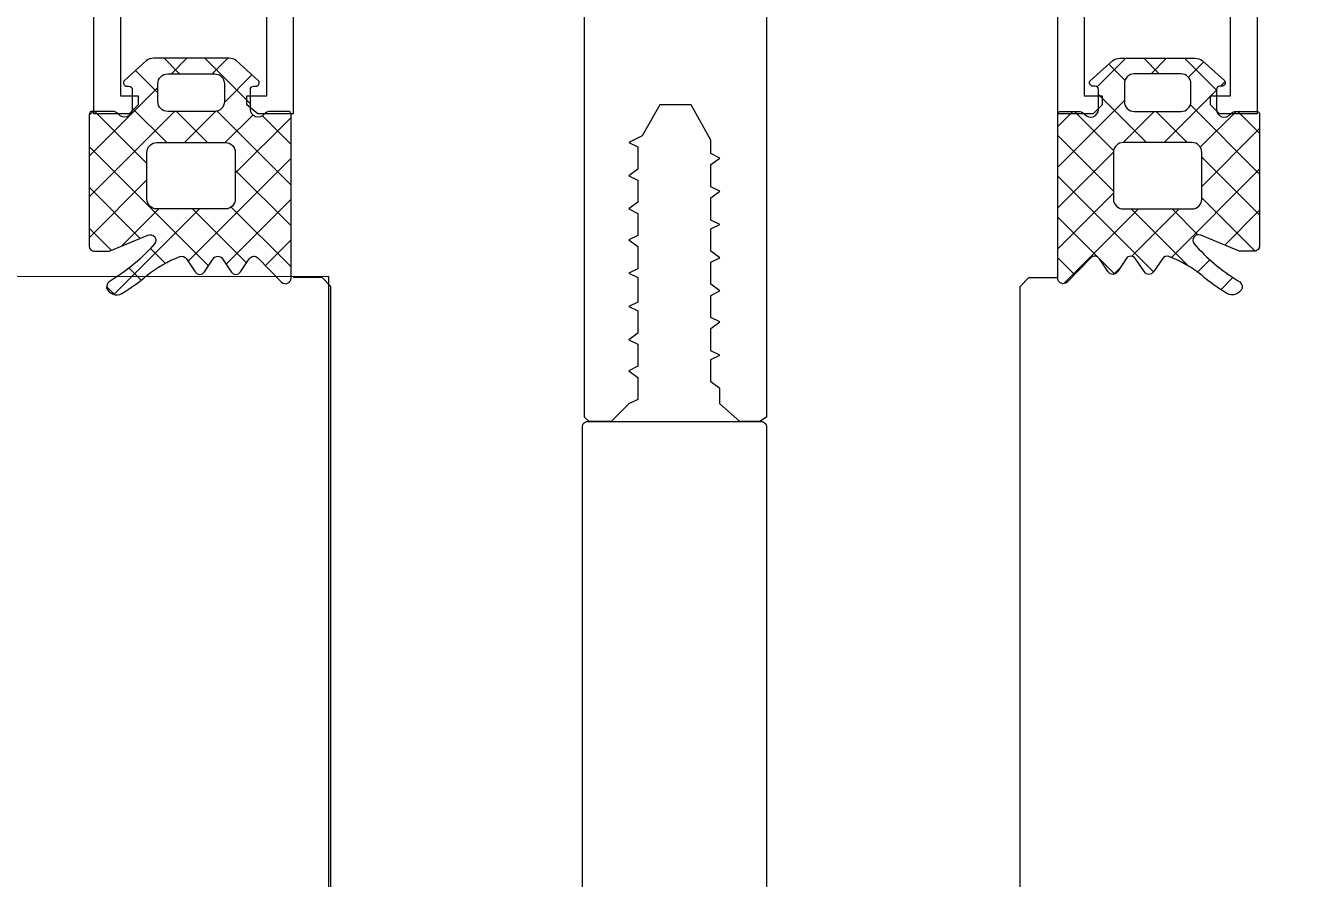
# Model space of a CAD drawing. Header units: millimetres. Extents: x 0 to 168960, y -92093 to 443706.
# Drawn here: x 42080 to 42150.2, y 99835.1 to 99882 of the extents above; entities that cross this region are included whole.
import ezdxf
from ezdxf.enums import TextEntityAlignment as Align

# ---------------------------------------------------------------- set-up
doc = ezdxf.new("R2018")
doc.units = ezdxf.units.MM
for name, color, linetype, lineweight in [('_0', 7, 'Continuous', 15), ('АР_Названия помещений', 124, 'Continuous', 5), ('АР_Номер помещения', 1, 'Continuous', 25), ('АР_Помещения_площадь', 19, 'Continuous', 9)]:
    doc.layers.add(name, color=color, linetype=linetype, lineweight=lineweight)
doc.styles.add('ISOCPEUR', font='isocpeur.ttf', dxfattribs={"height": 174.9999999999999})
doc.styles.get("Standard").update_dxf_attribs({"font": 'arial.ttf'})
pattern_1 = [(45, (-322291.2205625913, 48226.32366800668), (-1.122532015133644, 1.122532015133644), []), (135, (-322291.2205625913, 48226.32366800668), (-1.122532015133644, -1.122532015133644), [])]

# ---------------------------------------------------------------- blocks, each defined once
blk = doc.blocks.new('*U385')
h = blk.add_hatch()
h.set_pattern_fill('ANSI37', color=8, scale=0.5)
h.set_pattern_definition(pattern_1)
edge = h.paths.add_edge_path()
edge.add_line((10.79023061698535, -99.8463398774038), (9.827402811381035, -99.8463398774038))
edge.add_arc((9.827353505036273, -100.2729468438009), 0.4266069692464647, 89.99337787315255, 141.5327947363565)
edge.add_arc((9.159278332838504, -99.7420457966895), 0.4267278803356918, 179.9968157564979, 321.5207985382017, ccw=False)
edge.add_line((8.73255045316182, -99.74202208105999), (8.73255045316182, -98.6447030530835))
edge.add_arc((8.915382164131364, -98.64464496489491), 0.1828317201972572, 89.9817963424805, 180.0182036689174, ccw=False)
edge.add_line((8.915440252283588, -98.46181325392536), (9.037357698543929, -98.46181325392536))
edge.add_arc((9.037359480342431, -98.27892381899248), 0.1828894349415545, 269.9994417964374, 405.0108099441774)
edge.add_line((9.166657438559923, -98.14957706250425), (7.947420964483172, -97.05232004747086))
edge.add_arc((7.569773171618989, -97.56502995264539), 0.6367804192335582, 53.62567727297115, 90.95771440071873)
edge.add_line((7.559129710891284, -96.92833848964074), (3.413812517130282, -96.92833848964074))
edge.add_arc((3.403169056402577, -97.56502995264539), 0.6367804192335587, 89.04228559928126, 126.3743227270288)
edge.add_line((3.025521263538394, -97.05232004747086), (1.806284789461643, -98.14957706250425))
edge.add_arc((1.935582747679135, -98.27892381899248), 0.1828894349415473, 134.9891900558227, 270.0005582217977)
edge.add_line((1.935584529535845, -98.46181325392536), (2.05750197567977, -98.46181325392536))
edge.add_arc((2.057560063829448, -98.64464496489745), 0.1828317201997975, -0.018203668120008842, 90.01820365672108, ccw=False)
edge.add_line((2.240391774801537, -98.6447030530835), (2.240391774801537, -99.74202208105999))
edge.add_arc((1.813663895126781, -99.74204579668775), 0.426727880333761, -141.5207985389436, 0.003184243267412512, ccw=False)
edge.add_arc((1.14558872294661, -100.2729468437724), 0.4266069692179907, 38.46720526304514, 90.00662212947016)
edge.add_line((1.145539416582324, -99.8463398774038), (0.04828240151982754, -99.8463398774038))
edge.add_arc((0.0482243133119518, -100.0291715883759), 0.182831720199816, 89.98179632504078, 180.0182036681199)
edge.add_line((-0.1346073976601474, -100.029229676562), (-0.1346073976601474, -107.2226070491088))
edge.add_arc((0.1705737402505845, -107.2394296726541), 0.3056444463742738, 176.8448546711905, 269.9211253471)
edge.add_line((0.1701529833953828, -107.5450738294167), (0.9016576600843109, -107.5450738294167))
edge.add_arc((0.9017737024205454, -107.2410907811698), 0.3039830703958481, 269.9781279389543, 295.045197664035)
edge.add_line((1.030459788627923, -107.5164915769274), (3.103180398466066, -106.6630074411805))
edge.add_arc((3.232049262619832, -106.9391884143617), 0.3047673113960419, -39.6300021498775, 115.0142375502665, ccw=False)
edge.add_arc((-4.075966076926756, -100.6398400448609), 9.952967568172934, 301.18716960640904, 319.2740031722098, ccw=False)
edge.add_arc((1.225010332126755, -109.5267269013507), 0.4002801790656269, 111.542123779783, 188.4578762277708)
edge.add_arc((1.380999980752339, -109.3441551556855), 0.6024183835417841, 203.6278434001353, 297.8806416241382)
edge.add_arc((-4.065045188760012, -100.4636163512806), 11.01872594920455, 301.3201823273193, 310.1217782709637)
edge.add_arc((6.938780977432337, -113.5663040592784), 6.091684827123482, 109.9917412032284, 129.8472067046495, ccw=False)
edge.add_arc((4.964528358362918, -108.1265279880014), 0.3047655738155237, 34.3369610768043, 110.8355556520319, ccw=False)
edge.add_line((5.216183836397249, -107.9546222715217), (5.703853620856535, -108.6861889611537))
edge.add_arc((5.955507923848927, -108.5142457139227), 0.3047857747384424, 214.3429114746995, 325.6570885253005)
edge.add_line((6.207162226841319, -108.6861889611537), (6.694832011300605, -107.9546222715217))
edge.add_arc((6.946486314292997, -108.1265655187599), 0.3047857747425471, 34.34291147582883, 145.6570885241712, ccw=False)
edge.add_line((7.198140617285389, -107.9546222715217), (7.685872414731421, -108.6861889611537))
edge.add_arc((7.937526717718842, -108.5142457139009), 0.304785774746652, 214.3429114786147, 325.6570885246984)
edge.add_line((8.189181020716205, -108.6861889611391), (8.67685080517549, -107.9546222715071))
edge.add_arc((8.9285327256135, -108.1266089951924), 0.3048331054845687, 45.00817742601299, 145.6532697416135, ccw=False)
edge.add_line((9.144051515555475, -107.9110286774885), (10.45265056542121, -109.2425545959704))
edge.add_arc((10.66817953156128, -109.0269962775285), 0.3048247429177994, 225.0039012122863, 359.97312659816)
edge.add_line((10.9730042409501, -109.0271392492723), (10.9730042409501, -100.029229676562))
edge.add_arc((10.7901725299782, -100.0291715883761), 0.1828317201996189, 359.9817963319379, 449.9817967013221)
edge = h.paths.add_edge_path(flags=16)
edge.add_line((4.189672160311602, -97.78176061244449), (6.764409373165108, -97.78176061244449))
edge.add_arc((6.764409373165108, -98.32325800741091), 0.5414973949664272, 0, 90, ccw=False)
edge.add_line((7.305906768131536, -98.32325800741091), (7.305906768131536, -99.3129838273162))
edge.add_arc((6.764409373165108, -99.3129838273162), 0.5414973949664272, -90, 0, ccw=False)
edge.add_line((6.764409373165108, -99.85448122228263), (4.189672160311602, -99.85448122228263))
edge.add_arc((4.189672160311602, -99.3129838273162), 0.5414973949664272, 180, 270, ccw=False)
edge.add_line((3.648174765345175, -99.3129838273162), (3.648174765345175, -98.32325800741091))
edge.add_arc((4.189672160311602, -98.32325800741091), 0.5414973949664272, 90, 180, ccw=False)
edge = h.paths.add_edge_path(flags=16)
edge.add_line((3.589557573723141, -101.5613874808332), (7.364523959695362, -101.5613874808332))
edge.add_arc((7.364523959695362, -102.1028848757996), 0.5414973949664272, 0, 90, ccw=False)
edge.add_line((7.906021354661789, -102.1028848757996), (7.906021354661789, -104.6775995081407))
edge.add_arc((7.364523959695362, -104.6775995081407), 0.5414973949664272, -90, 0, ccw=False)
edge.add_line((7.364523959695362, -105.2190969031071), (3.589557573723141, -105.2190969031071))
edge.add_arc((3.589557573723141, -104.6775995081407), 0.5414973949664272, 180, 270, ccw=False)
edge.add_line((3.048060178756714, -104.6775995081407), (3.048060178756714, -102.1028848757996))
edge.add_arc((3.589557573723141, -102.1028848757996), 0.5414973949664272, 90, 180, ccw=False)
h = blk.add_hatch()
h.set_pattern_fill('ANSI37', color=8, scale=0.5)
h.set_pattern_definition(pattern_1)
edge = h.paths.add_edge_path()
edge.add_line((53.31982415047241, -99.8463398774038), (54.28265195607673, -99.8463398774038))
edge.add_arc((54.2827012624215, -100.2729468438009), 0.4266069692464647, 38.46720526364368, 90.00662212684767, ccw=False)
edge.add_arc((54.95077643461926, -99.7420457966895), 0.4267278803356918, 218.4792014617983, 360.0031842435021)
edge.add_line((55.37750431429595, -99.74202208105999), (55.37750431429595, -98.6447030530835))
edge.add_arc((55.1946726033264, -98.64464496489491), 0.182831720197259, 359.9817963310826, 450.0182036575189)
edge.add_line((55.19461451517418, -98.46181325392536), (55.07269706891384, -98.46181325392536))
edge.add_arc((55.07269528711534, -98.27892381899248), 0.1828894349415545, 134.9891900558226, 270.00055820356255, ccw=False)
edge.add_line((54.94339732889785, -98.14957706250425), (56.1626338029746, -97.05232004747086))
edge.add_arc((56.54028159583878, -97.56502995264539), 0.6367804192335572, 89.04228559928112, 126.3743227270287, ccw=False)
edge.add_line((56.55092505656648, -96.92833848964074), (60.69624225032749, -96.92833848964074))
edge.add_arc((60.70688571105519, -97.56502995264539), 0.6367804192335587, 53.62567727297119, 90.95771440071888, ccw=False)
edge.add_line((61.08453350391937, -97.05232004747086), (62.30376997799613, -98.14957706250425))
edge.add_arc((62.17447201977863, -98.27892381899248), 0.182889434941547, -90.00055822179792, 45.010809944177424, ccw=False)
edge.add_line((62.17447023792192, -98.46181325392536), (62.052552791778, -98.46181325392536))
edge.add_arc((62.05249470362832, -98.64464496489745), 0.1828317201997975, 89.98179634327853, 180.0182036681199)
edge.add_line((61.86966299265623, -98.6447030530835), (61.86966299265623, -99.74202208105999))
edge.add_arc((62.29639087233099, -99.74204579668775), 0.4267278803337618, 179.9968157567326, 321.5207985389436)
edge.add_arc((62.96446604451116, -100.2729468437724), 0.4266069692179885, 89.99337787052951, 141.5327947369546, ccw=False)
edge.add_line((62.96451535087544, -99.8463398774038), (64.06177236593794, -99.8463398774038))
edge.add_arc((64.06183045414582, -100.0291715883759), 0.182831720199816, -0.018203668120008842, 90.01820367496038, ccw=False)
edge.add_line((64.24466216511792, -100.029229676562), (64.24466216511792, -107.2226070491088))
edge.add_arc((63.93948102720719, -107.2394296726541), 0.3056444463742711, -89.92112534710043, 3.155145328809624, ccw=False)
edge.add_line((63.93990178406239, -107.5450738294167), (63.20839710737346, -107.5450738294167))
edge.add_arc((63.20828106503722, -107.2410907811698), 0.3039830703958481, 244.9548023359656, 270.02187206104634, ccw=False)
edge.add_line((63.07959497882985, -107.5164915769274), (61.0068743689917, -106.6630074411805))
edge.add_arc((60.87800550483794, -106.9391884143617), 0.3047673113960417, 64.9857624497336, 219.6300021498775)
edge.add_arc((68.18602084438453, -100.6398400448609), 9.952967568172939, 220.7259968277902, 238.8128303935909)
edge.add_arc((62.88504443533101, -109.5267269013507), 0.4002801790656279, -8.457876227770726, 68.45787622021669, ccw=False)
edge.add_arc((62.72905478670543, -109.3441551556855), 0.6024183835417811, 242.1193583758615, 336.3721565998646, ccw=False)
edge.add_arc((68.17509995621778, -100.4636163512806), 11.01872594920455, 229.8782217290363, 238.6798176726807, ccw=False)
edge.add_arc((57.17127379002543, -113.5663040592784), 6.091684827123482, 50.15279329535047, 70.00825879677166)
edge.add_arc((59.14552640909485, -108.1265279880014), 0.3047655738155243, 69.16444434796782, 145.6630389231955)
edge.add_line((58.89387093106052, -107.9546222715217), (58.40620114660123, -108.6861889611537))
edge.add_arc((58.15454684360884, -108.5142457139227), 0.3047857747384424, 214.3429114746995, 325.65708852530054, ccw=False)
edge.add_line((57.90289254061645, -108.6861889611537), (57.41522275615716, -107.9546222715217))
edge.add_arc((57.16356845316477, -108.1265655187599), 0.3047857747425471, 34.3429114758288, 145.6570885241712)
edge.add_line((56.91191415017238, -107.9546222715217), (56.42418235272635, -108.6861889611537))
edge.add_arc((56.17252804973893, -108.5142457139009), 0.3047857747466498, 214.3429114753013, 325.657088521385, ccw=False)
edge.add_line((55.92087374674156, -108.6861889611391), (55.43320396228228, -107.9546222715071))
edge.add_arc((55.18152204184427, -108.1266089951924), 0.3048331054845687, 34.34673025838646, 134.991822573987)
edge.add_line((54.96600325190229, -107.9110286774885), (53.65740420203656, -109.2425545959704))
edge.add_arc((53.44187523589649, -109.0269962775285), 0.3048247429178019, 180.02687340184, 314.99609878771423, ccw=False)
edge.add_line((53.13705052650766, -109.0271392492723), (53.13705052650766, -100.029229676562))
edge.add_arc((53.31988223747957, -100.0291715883761), 0.1828317201996171, 90.01820329867729, 180.0182036680621, ccw=False)
edge = h.paths.add_edge_path(flags=16)
edge.add_line((59.92038260714617, -97.78176061244449), (57.34564539429266, -97.78176061244449))
edge.add_arc((57.34564539429266, -98.32325800741091), 0.5414973949664272, 90, 180)
edge.add_line((56.80414799932623, -98.32325800741091), (56.80414799932623, -99.3129838273162))
edge.add_arc((57.34564539429266, -99.3129838273162), 0.5414973949664272, 180, 270)
edge.add_line((57.34564539429266, -99.85448122228263), (59.92038260714617, -99.85448122228263))
edge.add_arc((59.92038260714617, -99.3129838273162), 0.5414973949664272, 270, 360)
edge.add_line((60.46188000211259, -99.3129838273162), (60.46188000211259, -98.32325800741091))
edge.add_arc((59.92038260714617, -98.32325800741091), 0.5414973949664272, 0, 90)
edge = h.paths.add_edge_path(flags=16)
edge.add_line((60.52049719373463, -101.5613874808332), (56.74553080776241, -101.5613874808332))
edge.add_arc((56.74553080776241, -102.1028848757996), 0.5414973949664272, 90, 180)
edge.add_line((56.20403341279598, -102.1028848757996), (56.20403341279598, -104.6775995081407))
edge.add_arc((56.74553080776241, -104.6775995081407), 0.5414973949664272, 180, 270)
edge.add_line((56.74553080776241, -105.2190969031071), (60.52049719373463, -105.2190969031071))
edge.add_arc((60.52049719373463, -104.6775995081407), 0.5414973949664272, 270, 360)
edge.add_line((61.06199458870105, -104.6775995081407), (61.06199458870105, -102.1028848757996))
edge.add_arc((60.52049719373463, -102.1028848757996), 0.5414973949664272, 0, 90)
at = {"color": 8, "lineweight": 0, "ltscale": 100, "transparency": 33554687}
for points in [[(0, -0.9754015818616608), (0, -99.97639866839745), (2.072658596909605, -99.97639866839745), (2.56032838136889, -99.48872888393817), (2.56032838136889, -99.00099708653579), (1.463009353377856, -99.00099708653579), (1.463009353377856, -94.00219575699884)], [(9.50993287464371, -94.00219575699884), (9.50993287464371, -99.00099708653579), (8.5345312927966, -99.00099708653579), (8.5345312927966, -99.48872888393817), (9.022201077255886, -99.97639866839745), (10.9730042409501, -99.97639866839745), (10.9730042409501, -94.00219575699884)], [(26.99526733113453, -86.93067381762376), (26.99526733113453, -116.6797089155589), (27.36101966944989, -116.9236058207316), (28.45833869744092, -116.9236058207316), (29.55559571244521, -115.9482042388699), (29.55559571244521, -115.0947821160662), (30.04332750989124, -114.7290297777217), (30.04332750989124, -113.5097312906873), (29.55559571244521, -113.2658963984577), (30.04332750989124, -113.0220615062281), (30.04332750989124, -111.8028870450798), (29.55559571244521, -111.4371347067354), (30.04332750989124, -111.1932378015626), (30.04332750989124, -109.9740013274713), (29.55559571244521, -109.7301664352417), (30.04332750989124, -109.3644140968972), (30.04332750989124, -108.1451776228059), (29.55559571244521, -107.9013427305763), (30.04332750989124, -107.5355283792887), (30.04332750989124, -106.3163539181405), (29.55559571244521, -106.0725190259109), (30.04332750989124, -105.8286841336812), (30.04332750989124, -104.6094476595899), (29.55559571244521, -104.2436333083024), (30.04332750989124, -103.9997984160727), (30.04332750989124, -102.7806239549245), (29.55559571244521, -102.4148716165801), (30.04332750989124, -102.1709747114073), (30.04332750989124, -101.4394080217753), (31.14058452489553, -99.48872888393817), (32.84755279641831, -99.48872888393817), (33.82289236533688, -101.1955731295457), (34.55445905495435, -101.5613874808332), (34.06672725756653, -101.8052223730629), (34.06672725756653, -103.0244588471542), (34.55445905495435, -103.3902111854986), (34.06672725756653, -103.6340460777283), (34.06672725756653, -104.8532825518196), (34.55445905495435, -105.219034890164), (34.06672725756653, -105.4629317953368), (34.06672725756653, -106.682106256485), (34.55445905495435, -106.9259411487146), (34.06672725756653, -107.2916934870591), (34.06672725756653, -108.5109919740935), (34.55445905495435, -108.7548268663231), (34.06672725756653, -108.9986617585528), (34.06672725756653, -110.3397536658158), (34.55445905495435, -110.5835885580454), (34.06672725756653, -110.8274854632182), (34.06672725756653, -112.0467219373095), (34.55445905495435, -112.4124742756539), (34.06672725756653, -112.6563091678836), (34.06672725756653, -113.8755456419749), (34.55445905495435, -114.1193805342045), (34.06672725756653, -114.4851948854921), (34.06672725756653, -115.7043693466403), (34.55445905495435, -115.9482042388699), (35.52979862387292, -116.9236058207316), (36.74903509794967, -116.9236058207316), (36.99286999017932, -116.6797089155589), (36.99286999017932, -86.93067381762376)], [(53.01513308036374, -94.00219575699884), (53.01513308036374, -99.97639866839745), (54.96587423112942, -99.97639866839745), (55.57552347466117, -99.48872888393817), (55.57552347466117, -99.00099708653579), (54.47820444667013, -99.00099708653579), (54.47820444667013, -94.00219575699884)], [(62.52506595494924, -94.00219575699884), (62.52506595494924, -99.00099708653579), (61.54972638603067, -99.00099708653579), (61.54972638603067, -99.48872888393817), (62.03739617048996, -99.97639866839745), (63.98813732125564, -99.97639866839745), (63.98813732125564, -0.9754015818616608)], [(-0.1346073976601474, -100.029229676562), (-0.1346073976601474, -100.029229676562)], [(10.9730042409501, -100.029229676562), (10.9730042409501, -100.029229676562)], [(12.55799305340042, -150.942303905962), (13.04566283785971, -150.4546341215027), (13.04566283785971, -109.4863315430121), (12.55799305340042, -108.9986617585528), (10.9730042409501, -108.9986617585528)], [(51.43014426791342, -150.942303905962), (50.94247448345413, -150.4546341215027), (50.94247448345413, -109.4863315430121), (51.43014426791342, -108.9986617585528), (53.01513308036374, -108.9986617585528)]]:
    blk.add_lwpolyline(points, dxfattribs=at)
for points in [[(10.79023061698535, -99.8463398774038), (9.827402811381035, -99.8463398774038, 0.2287523810762611), (9.49333546042908, -100.0075689018267, -0.7101639231358212), (8.73255045316182, -99.74202208105999), (8.73255045316182, -98.6447030530835, -0.4143996870914876), (8.915440252283588, -98.46181325392536), (9.037357698543929, -98.46181325392536, 0.6682503890445888), (9.166657438559923, -98.14957706250425), (7.947420964483172, -97.05232004747086, 0.1643479059441302), (7.559129710891284, -96.92833848964074), (3.413812517130282, -96.92833848964074, 0.1643479059441302), (3.025521263538394, -97.05232004747086), (1.806284789461643, -98.14957706250425, 0.6682503891596868), (1.935584529535845, -98.46181325392536), (2.05750197567977, -98.46181325392536, -0.4143996870833266), (2.240391774801537, -98.6447030530835), (2.240391774801537, -99.74202208105999, -0.7101639231391418), (1.479606767534278, -100.0075689018195, 0.2287523810910513), (1.145539416582324, -99.8463398774038), (0.04828240151982754, -99.8463398774038, 0.4143996871765861), (-0.1346073976601474, -100.029229676562), (-0.1346073976601474, -107.2226070491088, 0.4300281847644905), (0.1701529833953828, -107.5450738294167), (0.9016576600843109, -107.5450738294167, 0.1098139781175365), (1.030459788627923, -107.5164915769274), (3.103180398466066, -106.6630074411805, -0.8000358277039689), (3.466774755099323, -107.1335773473693, -0.07908294790216032), (1.078033386787865, -109.1544071472526, 0.3488032577412263), (0.8290834940853529, -109.5856010100179, 0.4361245879823007), (1.662709607509896, -109.8766470288829, 0.03842309887939363), (3.035579730931204, -108.8893772838928, -0.08685322061285544), (4.856127201928757, -107.8416925192359, -0.3467629046601076), (5.216183836397249, -107.9546222715217), (5.703853620856535, -108.6861889611537, 0.5278770357902526), (6.207162226841319, -108.6861889611537), (6.694832011300605, -107.9546222715217, -0.5278770357776507), (7.198140617285389, -107.9546222715217), (7.685872414731421, -108.6861889611537, 0.5278770357650493), (8.189181020716205, -108.6861889611391), (8.67685080517549, -107.9546222715071, -0.4697389635461835), (9.144051515555475, -107.9110286774885), (10.45265056542121, -109.2425545959704, 0.667984424932516), (10.9730042409501, -109.0271392492723), (10.9730042409501, -100.029229676562, 0.4142135642613711)], [(53.31982415047241, -99.8463398774038), (54.28265195607673, -99.8463398774038, -0.2287523810762611), (54.61671930702869, -100.0075689018267, 0.7101639231358212), (55.37750431429595, -99.74202208105999), (55.37750431429595, -98.6447030530835, 0.4143996870914876), (55.19461451517418, -98.46181325392536), (55.07269706891384, -98.46181325392536, -0.6682503890445888), (54.94339732889785, -98.14957706250425), (56.1626338029746, -97.05232004747086, -0.1643479059441302), (56.55092505656648, -96.92833848964074), (60.69624225032749, -96.92833848964074, -0.1643479059441302), (61.08453350391937, -97.05232004747086), (62.30376997799613, -98.14957706250425, -0.6682503891596868), (62.17447023792192, -98.46181325392536), (62.052552791778, -98.46181325392536, 0.4143996870833266), (61.86966299265623, -98.6447030530835), (61.86966299265623, -99.74202208105999, 0.7101639231391418), (62.63044799992349, -100.0075689018195, -0.2287523810910513), (62.96451535087544, -99.8463398774038), (64.06177236593794, -99.8463398774038, -0.4143996871765861), (64.24466216511792, -100.029229676562), (64.24466216511792, -107.2226070491088, -0.4300281847644905), (63.93990178406239, -107.5450738294167), (63.20839710737346, -107.5450738294167, -0.1098139781175365), (63.07959497882985, -107.5164915769274), (61.0068743689917, -106.6630074411805, 0.8000358277039689), (60.64328001235845, -107.1335773473693, 0.07908294790216032), (63.0320213806699, -109.1544071472526, -0.3488032577412263), (63.28097127337242, -109.5856010100179, -0.4361245879823007), (62.44734515994787, -109.8766470288829, -0.03842309887939363), (61.07447503652656, -108.8893772838928, 0.08685322061285544), (59.25392756552901, -107.8416925192359, 0.3467629046601076), (58.89387093106052, -107.9546222715217), (58.40620114660123, -108.6861889611537, -0.5278770357902526), (57.90289254061645, -108.6861889611537), (57.41522275615716, -107.9546222715217, 0.5278770357776507), (56.91191415017238, -107.9546222715217), (56.42418235272635, -108.6861889611537, -0.5278770357650493), (55.92087374674156, -108.6861889611391), (55.43320396228228, -107.9546222715071, 0.4697389635461835), (54.96600325190229, -107.9110286774885), (53.65740420203656, -109.2425545959704, -0.667984424932516), (53.13705052650766, -109.0271392492723), (53.13705052650766, -100.029229676562, -0.4142135642613711)]]:
    blk.add_lwpolyline(points, format="xyb", close=True, dxfattribs=at)
at = {"color": 8}
for points in [[(4.189672160311602, -97.78176061244449), (6.764409373165108, -97.78176061244449, -0.414213562373095), (7.305906768131536, -98.32325800741091), (7.305906768131536, -99.3129838273162, -0.414213562373095), (6.764409373165108, -99.85448122228263), (4.189672160311602, -99.85448122228263, -0.414213562373095), (3.648174765345175, -99.3129838273162), (3.648174765345175, -98.32325800741091, -0.414213562373095)], [(59.92038260714617, -97.78176061244449), (57.34564539429266, -97.78176061244449, 0.414213562373095), (56.80414799932623, -98.32325800741091), (56.80414799932623, -99.3129838273162, 0.414213562373095), (57.34564539429266, -99.85448122228263), (59.92038260714617, -99.85448122228263, 0.414213562373095), (60.46188000211259, -99.3129838273162), (60.46188000211259, -98.32325800741091, 0.414213562373095)], [(3.589557573723141, -101.5613874808332), (7.364523959695362, -101.5613874808332, -0.414213562373095), (7.906021354661789, -102.1028848757996), (7.906021354661789, -104.6775995081407, -0.414213562373095), (7.364523959695362, -105.2190969031071), (3.589557573723141, -105.2190969031071, -0.414213562373095), (3.048060178756714, -104.6775995081407), (3.048060178756714, -102.1028848757996, -0.414213562373095)], [(60.52049719373463, -101.5613874808332), (56.74553080776241, -101.5613874808332, 0.414213562373095), (56.20403341279598, -102.1028848757996), (56.20403341279598, -104.6775995081407, 0.414213562373095), (56.74553080776241, -105.2190969031071), (60.52049719373463, -105.2190969031071, 0.414213562373095), (61.06199458870105, -104.6775995081407), (61.06199458870105, -102.1028848757996, 0.414213562373095)]]:
    blk.add_lwpolyline(points, format="xyb", close=True, dxfattribs=at)
blk.add_lwpolyline([(51.06439192953985, -150.9423039060657), (51.06439192953985, -108.9423039060657), (588.4676940328786, -108.9702494608657), (588.4676940328786, -150.9702494608658)], close=True, dxfattribs=at)
at = {"color": 8, "lineweight": 0, "ltscale": 100, "transparency": 33554687}
for points in [[(28.94340621674201, -146.5691745896911, -1.575399656426527e-05), (31.322161152435, -144.1929631081148, -0.4398191101055806)], [(32.78789361490635, -144.1929631081148, -1.575399656426528e-05), (35.16664855059935, -146.5691745896911, -0.2080566110632873)], [(37.11482973297825, -150.3936753890375), (37.11478743620683, -117.2488658651346, 0.5239329190821609), (36.74903509789146, -116.9236058207316), (35.65171606990043, -116.9236058207316), (28.45833869744092, -116.9236058207316), (27.36101966944989, -116.9236058207316, 0.5239329190821609), (26.99526733113453, -117.2488658651346), (26.9952250343631, -150.3936753890375, 0.4143255057077639)]]:
    blk.add_lwpolyline(points, format="xyb", dxfattribs=at)
blk.add_arc((0.1701529833953828, -107.2403134427659), 0.304760386648688, 179.9890271280254, 270.0107304840479, dxfattribs=at)
blk = doc.blocks.new('*U291')
at = {"color": 8, "style": 'ISOCPEUR', "width": 0.7, "flags": 1}
blk.add_attdef('КАТЕГОРИЯ', (-499.1655280450395, -2092.186355050572), '', height=250, dxfattribs=at)
at = {"layer": 'АР_Номер помещения', "color": 8, "style": 'ISOCPEUR', "width": 0.7}
blk.add_attdef('НОМЕР_ПОМЕЩЕНИЯ', text='', height=300, dxfattribs=at).set_placement((-12939.95741051767, 2669.743314099231), align=Align.MIDDLE_CENTER)
at = {"layer": 'АР_Помещения_площадь', "color": 8, "style": 'ISOCPEUR', "width": 0.7}
blk.add_attdef('ПЛОЩАДЬ_ПОМЕЩЕНИЯ', text='', height=200, dxfattribs=at).set_placement((-4655.071252544483, 1558.158826242214), align=Align.MIDDLE_RIGHT)
at = {"layer": 'АР_Помещения_площадь', "color": 8, "lineweight": 30, "width": 0.7, "flags": 104}
blk.add_attdef('ИМЯ_ПОМЕЩЕНИЯ', text='', height=100, dxfattribs=at).set_placement((157.6277002443094, 1217.141369806137), align=Align.MIDDLE_CENTER)
blk = doc.blocks.new('*U289')
at = {"color": 8, "style": 'ISOCPEUR', "width": 0.7, "flags": 1}
blk.add_attdef('КАТЕГОРИЯ', (-499.1655280450395, -2092.186355050572), '', height=250, dxfattribs=at)
at = {"layer": 'АР_Номер помещения', "color": 8, "style": 'ISOCPEUR', "width": 0.7}
blk.add_attdef('НОМЕР_ПОМЕЩЕНИЯ', text='', height=300, dxfattribs=at).set_placement((-19098.69193011436, 1732.73114889554), align=Align.MIDDLE_CENTER)
at = {"layer": 'АР_Помещения_площадь', "color": 8, "lineweight": 30, "width": 0.7, "flags": 104}
blk.add_attdef('ИМЯ_ПОМЕЩЕНИЯ', text='', height=100, dxfattribs=at).set_placement((157.6277002443094, 1217.141369806137), align=Align.MIDDLE_CENTER)
at = {"layer": 'АР_Помещения_площадь', "color": 8, "style": 'ISOCPEUR', "width": 0.7}
blk.add_attdef('ПЛОЩАДЬ_ПОМЕЩЕНИЯ', text='', height=200, dxfattribs=at).set_placement((-16823.80577213826, 938.1588262422138), align=Align.MIDDLE_RIGHT)
blk = doc.blocks.new('*U266')
at = {"color": 8, "style": 'ISOCPEUR', "width": 0.7, "flags": 1}
blk.add_attdef('КАТЕГОРИЯ', (-499.1655280450395, -2092.186355050572), '', height=250, dxfattribs=at)
at = {"layer": 'АР_Номер помещения', "color": 8, "style": 'ISOCPEUR', "width": 0.7}
blk.add_attdef('НОМЕР_ПОМЕЩЕНИЯ', text='', height=300, dxfattribs=at).set_placement((-20638.74293037486, 1708.778495945087), align=Align.MIDDLE_CENTER)
at = {"layer": 'АР_Помещения_площадь', "color": 8, "lineweight": 30, "width": 0.7, "flags": 104}
blk.add_attdef('ИМЯ_ПОМЕЩЕНИЯ', text='', height=100, dxfattribs=at).set_placement((157.6277002443094, 1217.141369806137), align=Align.MIDDLE_CENTER)
at = {"layer": 'АР_Помещения_площадь', "color": 8, "style": 'ISOCPEUR', "width": 0.7}
blk.add_attdef('ПЛОЩАДЬ_ПОМЕЩЕНИЯ', text='', height=200, dxfattribs=at).set_placement((-11185.60745293347, -2360.518803188244), align=Align.MIDDLE_RIGHT)
blk = doc.blocks.new('*U246')
at = {"color": 8, "style": 'ISOCPEUR', "width": 0.7, "flags": 1}
blk.add_attdef('КАТЕГОРИЯ', (-499.1655280450395, -2092.186355050572), '', height=250, dxfattribs=at)
at = {"layer": 'АР_Номер помещения', "color": 8, "style": 'ISOCPEUR', "width": 0.7}
blk.add_attdef('НОМЕР_ПОМЕЩЕНИЯ', text='', height=300, dxfattribs=at).set_placement((-17859.96953529992, -745.6428391095305), align=Align.MIDDLE_CENTER)
at = {"layer": 'АР_Помещения_площадь', "color": 8, "lineweight": 30, "width": 0.7, "flags": 104}
blk.add_attdef('ИМЯ_ПОМЕЩЕНИЯ', text='', height=100, dxfattribs=at).set_placement((157.6277002443094, 1217.141369806137), align=Align.MIDDLE_CENTER)
at = {"layer": 'АР_Помещения_площадь', "color": 8, "style": 'ISOCPEUR', "width": 0.7}
blk.add_attdef('ПЛОЩАДЬ_ПОМЕЩЕНИЯ', text='', height=200, dxfattribs=at).set_placement((-14197.41285212931, -1262.346361539998), align=Align.MIDDLE_RIGHT)
blk = doc.blocks.new('*U251')
at = {"color": 8, "style": 'ISOCPEUR', "width": 0.7, "flags": 1}
blk.add_attdef('КАТЕГОРИЯ', (-499.1655280450395, -2092.186355050572), '', height=250, dxfattribs=at)
at = {"layer": 'АР_Номер помещения', "color": 8, "style": 'ISOCPEUR', "width": 0.7}
blk.add_attdef('НОМЕР_ПОМЕЩЕНИЯ', text='', height=300, dxfattribs=at).set_placement((-23270.56653939612, 7877.309132904622), align=Align.MIDDLE_CENTER)
at = {"layer": 'АР_Помещения_площадь', "color": 8, "style": 'ISOCPEUR', "width": 0.7}
blk.add_attdef('ПЛОЩАДЬ_ПОМЕЩЕНИЯ', text='', height=200, dxfattribs=at).set_placement((-14897.88098872338, 3347.539221571567), align=Align.MIDDLE_RIGHT)
at = {"layer": 'АР_Помещения_площадь', "color": 8, "lineweight": 30, "width": 0.7, "flags": 104}
blk.add_attdef('ИМЯ_ПОМЕЩЕНИЯ', text='', height=100, dxfattribs=at).set_placement((157.6277002443094, 1217.141369806137), align=Align.MIDDLE_CENTER)
blk = doc.blocks.new('*U264')
at = {"color": 8, "style": 'ISOCPEUR', "width": 0.7, "flags": 1}
blk.add_attdef('КАТЕГОРИЯ', (-499.1655280450395, -2092.186355050572), '', height=250, dxfattribs=at)
at = {"layer": 'АР_Номер помещения', "color": 8, "style": 'ISOCPEUR', "width": 0.7}
blk.add_attdef('НОМЕР_ПОМЕЩЕНИЯ', text='', height=300, dxfattribs=at).set_placement((-20263.54419751262, 6743.407527635245), align=Align.MIDDLE_CENTER)
at = {"layer": 'АР_Помещения_площадь', "color": 8, "style": 'ISOCPEUR', "width": 0.7}
blk.add_attdef('ПЛОЩАДЬ_ПОМЕЩЕНИЯ', text='', height=200, dxfattribs=at).set_placement((-14897.88098872338, 3347.539221571567), align=Align.MIDDLE_RIGHT)
at = {"layer": 'АР_Помещения_площадь', "color": 8, "lineweight": 30, "width": 0.7, "flags": 104}
blk.add_attdef('ИМЯ_ПОМЕЩЕНИЯ', text='', height=100, dxfattribs=at).set_placement((157.6277002443094, 1217.141369806137), align=Align.MIDDLE_CENTER)
blk = doc.blocks.new('*U265')
at = {"color": 8, "style": 'ISOCPEUR', "width": 0.7, "flags": 1}
blk.add_attdef('КАТЕГОРИЯ', (-499.1655280450395, -2092.186355050572), '', height=250, dxfattribs=at)
at = {"layer": 'АР_Номер помещения', "color": 8, "style": 'ISOCPEUR', "width": 0.7}
blk.add_attdef('НОМЕР_ПОМЕЩЕНИЯ', text='', height=300, dxfattribs=at).set_placement((-18940.79179535186, 2435.313820806152), align=Align.MIDDLE_CENTER)
at = {"layer": 'АР_Помещения_площадь', "color": 8, "style": 'ISOCPEUR', "width": 0.7}
blk.add_attdef('ПЛОЩАДЬ_ПОМЕЩЕНИЯ', text='', height=200, dxfattribs=at).set_placement((-17376.42316707071, 1521.819350773496), align=Align.MIDDLE_RIGHT)
at = {"layer": 'АР_Помещения_площадь', "color": 8, "lineweight": 30, "width": 0.7, "flags": 104}
blk.add_attdef('ИМЯ_ПОМЕЩЕНИЯ', text='', height=100, dxfattribs=at).set_placement((157.6277002443094, 1217.141369806137), align=Align.MIDDLE_CENTER)
blk = doc.blocks.new('*U262')
at = {"color": 8, "style": 'ISOCPEUR', "width": 0.7, "flags": 1}
blk.add_attdef('КАТЕГОРИЯ', (-499.1655280450395, -2092.186355050572), '', height=250, dxfattribs=at)
at = {"layer": 'АР_Номер помещения', "color": 8, "style": 'ISOCPEUR', "width": 0.7}
blk.add_attdef('НОМЕР_ПОМЕЩЕНИЯ', text='', height=300, dxfattribs=at).set_placement((-14678.95316093362, 2591.857613116672), align=Align.MIDDLE_CENTER)
at = {"layer": 'АР_Помещения_площадь', "color": 8, "style": 'ISOCPEUR', "width": 0.7}
blk.add_attdef('ПЛОЩАДЬ_ПОМЕЩЕНИЯ', text='', height=200, dxfattribs=at).set_placement((-11694.06700296044, 1838.363143084016), align=Align.MIDDLE_RIGHT)
at = {"layer": 'АР_Помещения_площадь', "color": 8, "lineweight": 30, "width": 0.7, "flags": 104}
blk.add_attdef('ИМЯ_ПОМЕЩЕНИЯ', text='', height=100, dxfattribs=at).set_placement((157.6277002443094, 1217.141369806137), align=Align.MIDDLE_CENTER)
blk = doc.blocks.new('*U376')
at = {"color": 8, "style": 'ISOCPEUR', "width": 0.7, "flags": 1}
blk.add_attdef('КАТЕГОРИЯ', (-499.1655280450395, -2092.186355050572), '', height=250, dxfattribs=at)
at = {"layer": 'АР_Номер помещения', "color": 8, "style": 'ISOCPEUR', "width": 0.7}
blk.add_attdef('НОМЕР_ПОМЕЩЕНИЯ', text='', height=300, dxfattribs=at).set_placement((-26406.12455181633, 7422.624022605474), align=Align.MIDDLE_CENTER)
at = {"layer": 'АР_Помещения_площадь', "color": 8, "style": 'ISOCPEUR', "width": 0.7}
blk.add_attdef('ПЛОЩАДЬ_ПОМЕЩЕНИЯ', text='', height=200, dxfattribs=at).set_placement((-26002.62803419863, 8281.832352859767), align=Align.MIDDLE_RIGHT)
at = {"layer": 'АР_Помещения_площадь', "color": 8, "lineweight": 30, "width": 0.7, "flags": 104}
blk.add_attdef('ИМЯ_ПОМЕЩЕНИЯ', text='', height=100, dxfattribs=at).set_placement((157.6277002443094, 1217.141369806137), align=Align.MIDDLE_CENTER)

msp = doc.modelspace()

# ---------------------------------------------------------------- block references
at = {"layer": '_0'}
ref = msp.add_blockref('*U376', (50201.22376377178, 200400.5199527428), dxfattribs=at)
lines = msp.add_mtext('\\W0.8000;Кабинет иностранного языка с возможностью\\P деления трансформируемой перегородкой на два\\P помещения (начальная школа)', dxfattribs={"layer": 'АР_Названия помещений', "color": 8, "insert": (27156.09383317549, 205742.2863080227), "char_height": 12899.00702618014, "width": 1974.984250996051, "attachment_point": 1})
ref.add_attrib('ИМЯ_ПОМЕЩЕНИЯ', '', (27156.09383317549, 205742.2863080227), dxfattribs={"flags": 104}).embed_mtext(lines)
ref = msp.add_blockref('*U291', (40137.89236355585, 140089.4304494441), dxfattribs=at)
lines = msp.add_mtext('\\W0.8000;Информационный\\Pбиблиотечный центр с зонами для индивидуальных и\\Pгрупповых занятий, медиатеки, центра детских\\Pинициатив', dxfattribs={"layer": 'АР_Названия помещений', "color": 8, "insert": (27266.33900274482, 142924.7961707361), "char_height": 10235.71028018919, "width": 1779.628549205147, "attachment_point": 1})
ref.add_attrib('ИМЯ_ПОМЕЩЕНИЯ', '', (27266.33900274482, 142924.7961707361), dxfattribs={"flags": 104}).embed_mtext(lines)
ref = msp.add_blockref('*U289', (34536.62688314961, 140089.4304494441), dxfattribs=at)
lines = msp.add_mtext('\\W0.8000;Информационный\\Pбиблиотечный центр (хранение (закрытый фонд) и выдачи книг)', dxfattribs={"layer": 'АР_Названия помещений', "color": 8, "insert": (15339.17925367202, 142409.8328182567), "char_height": 5167.036370178117, "width": 1779.628549205147, "attachment_point": 1})
ref.add_attrib('ИМЯ_ПОМЕЩЕНИЯ', '', (15339.17925367202, 142409.8328182567), dxfattribs={"flags": 104}).embed_mtext(lines)
ref = msp.add_blockref('*U246', (51560.23396314064, 115679.9356372263), dxfattribs=at)
lines = msp.add_mtext('\\W0.8000;Гардероб для обучающихся (начальная школа)', dxfattribs={"layer": 'АР_Названия помещений', "color": 8, "insert": (35027.93495303817, 116101.083745719), "char_height": 5099.803774949789, "width": 1878.00769350367, "attachment_point": 1})
ref.add_attrib('ИМЯ_ПОМЕЩЕНИЯ', '', (35027.93495303817, 116101.083745719), dxfattribs={"flags": 104}).embed_mtext(lines)
ref = msp.add_blockref('*U266', (34528.42856394482, 113748.1080788746), dxfattribs=at)
lines = msp.add_mtext('\\W0.8000;Коридор с рекреацией (начальная школа)', dxfattribs={"layer": 'АР_Названия помещений', "color": 8, "insert": (19407.93495303817, 111461.083745719), "char_height": 5167.036370178117, "width": 1779.628549205147, "attachment_point": 1})
ref.add_attrib('ИМЯ_ПОМЕЩЕНИЯ', '', (19407.93495303817, 111461.083745719), dxfattribs={"flags": 104}).embed_mtext(lines)
ref = msp.add_blockref('*U262', (53456.8881139718, 109289.2261326023), dxfattribs=at)
lines = msp.add_mtext('\\W0.8000;Вестибюль с зоной ожидания посетителей', dxfattribs={"layer": 'АР_Названия помещений', "color": 8, "insert": (40177.93495303817, 112541.083745719), "char_height": 8321.518148526302, "width": 1779.628549205147, "attachment_point": 1})
ref.add_attrib('ИМЯ_ПОМЕЩЕНИЯ', '', (40177.93495303817, 112541.083745719), dxfattribs={"flags": 104}).embed_mtext(lines)
ref = msp.add_blockref('*U264', (44907.76755086315, 101644.0504715304), dxfattribs=at)
lines = msp.add_mtext('\\W0.8000;Учебный кабинет', dxfattribs={"layer": 'АР_Названия помещений', "color": 8, "insert": (27035.00040416658, 110104.2774253272), "char_height": 5167.036370178117, "width": 1779.628549205147, "attachment_point": 1})
ref.add_attrib('ИМЯ_ПОМЕЩЕНИЯ', '', (27035.00040416658, 110104.2774253272), dxfattribs={"flags": 104}).embed_mtext(lines)
ref = msp.add_blockref('*U251', (38870.70209972892, 100428.5064210506), dxfattribs=at)
lines = msp.add_mtext('\\W0.8000;Учебный кабинет', dxfattribs={"layer": 'АР_Названия помещений', "color": 8, "insert": (20997.93495303235, 108888.7333748474), "char_height": 5167.036370178117, "width": 1779.628549205147, "attachment_point": 1})
ref.add_attrib('ИМЯ_ПОМЕЩЕНИЯ', '', (20997.93495303235, 108888.7333748474), dxfattribs={"flags": 104}).embed_mtext(lines)
ref = msp.add_blockref('*U265', (53329.24427808204, 103215.7699249128), dxfattribs=at)
lines = msp.add_mtext('\\W0.8000;Комната охраны с диспетчерским пунктом', dxfattribs={"layer": 'АР_Названия помещений', "color": 8, "insert": (34517.93495303817, 106081.083745719), "char_height": 3498.323968832075, "width": 1779.628549205147, "attachment_point": 1})
ref.add_attrib('ИМЯ_ПОМЕЩЕНИЯ', '', (34517.93495303817, 106081.083745719), dxfattribs={"flags": 104}).embed_mtext(lines)
at = {"layer": '_0', "lineweight": 0, "xscale": -1, "rotation": 359.9999689051962}
msp.add_blockref('*U385', (42147.69099838128, 99977.1684723302), dxfattribs=at)

doc.saveas('drawing.dxf')
